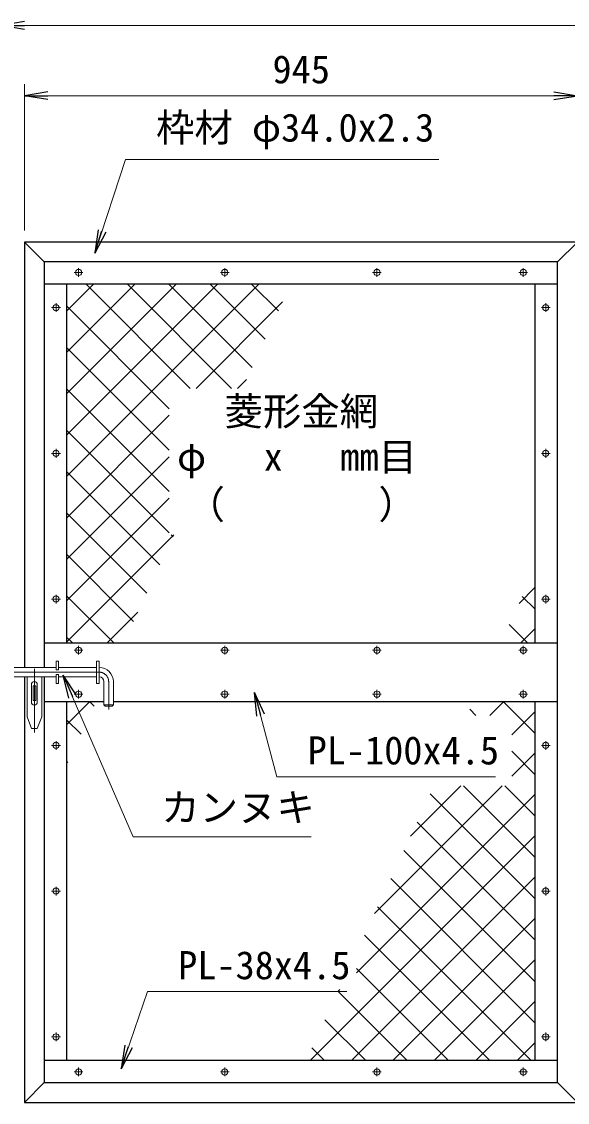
# Model space of a CAD drawing. Units: millimetres, scale not verified. Extents: x -4200 to 4200, y -2970 to 2970.
# Drawn here: x -2584 to -1651, y -508 to 1338 of the extents above; entities that cross this region are included whole.
import ezdxf
from ezdxf.enums import TextEntityAlignment as Align

# ---------------------------------------------------------------- set-up
doc = ezdxf.new("R2010")
doc.units = ezdxf.units.MM
doc.header["$LTSCALE"] = 10
doc.linetypes.add('USER1', pattern=[50.8, 31.75, -6.35, 6.35, -6.35])
for name, color, linetype, lineweight in [('0-0_D-STR1', 1, 'Continuous', 25), ('0-2_D-STR2', 7, 'Continuous', 13), ('0-3_D-STR3', 3, 'Continuous', 13), ('0-4_D-BMK', 2, 'USER1', 13), ('0-7_D-STR-TXT', 7, 'Continuous', 13), ('0-8_D-STR-DIM', 7, 'Continuous', 13)]:
    doc.layers.add(name, color=color, linetype=linetype, lineweight=lineweight)
doc.layers.add('0-9_0', color=7, linetype='Continuous')
doc.styles.add('ＭＳ ゴシック', font='')
doc.styles.get('ＭＳ ゴシック').set_extended_font_data('MS Gothic')

# ---------------------------------------------------------------- blocks, each defined once
blk = doc.blocks.new('_Open')
at = {"layer": '0-9_0'}
blk.add_line((-10, 1.667), (0, 0), dxfattribs=at)
blk.add_lwpolyline([(-10, -1.667), (0, 0), (-10, 0)], dxfattribs=at)

msp = doc.modelspace()

# ---------------------------------------------------------------- linework, layer by layer
at = {"layer": '0-0_D-STR1'}
for p, q in [((-2578.98, 961.59), (-2578.98, 234.59)), ((-1633.98, 961.59), (-2578.98, 961.59)), ((-2578.98, 961.59), (-2544.98, 927.59)), ((-1633.98, 961.59), (-1667.98, 927.59)), ((-2544.98, 927.59), (-2544.98, 234.59)), ((-1667.98, 927.59), (-2544.98, 927.59)), ((-1667.98, -474.41), (-1667.98, 927.59)), ((-1667.98, 889.59), (-2544.98, 889.59)), ((-2506.98, 889.59), (-2506.98, 276.59)), ((-1705.98, 276.59), (-1705.98, 889.59)), ((-2544.98, 276.59), (-1667.98, 276.59)), ((-2578.98, 218.59), (-2578.98, -508.41)), ((-2544.98, 218.59), (-2544.98, -474.41)), ((-2544.98, 176.59), (-2442.98, 176.59)), ((-2506.98, 176.59), (-2506.98, -436.41)), ((-2426.98, 176.59), (-1667.98, 176.59)), ((-1705.98, -436.41), (-1705.98, 176.59)), ((-2544.98, -436.41), (-1667.98, -436.41)), ((-2544.98, -474.41), (-2578.98, -508.41)), ((-2544.98, -474.41), (-1667.98, -474.41)), ((-1667.98, -474.41), (-1633.98, -508.41)), ((-2578.98, -508.41), (-1633.98, -508.41))]:
    msp.add_line(p, q, dxfattribs=at)
at = {"layer": '0-2_D-STR2'}
for p, q in [((-2506.98, 843.64), (-2461.03, 889.59)), ((-2506.98, 772.93), (-2390.32, 889.59)), ((-2506.98, 702.22), (-2319.61, 889.59)), ((-2506.98, 631.51), (-2248.89, 889.59)), ((-2506.98, 560.8), (-2178.18, 889.59)), ((-2295.51, 711.59), (-2473.51, 889.59)), ((-2224.8, 711.59), (-2402.8, 889.59)), ((-2189.94, 747.44), (-2332.09, 889.59)), ((-2167.45, 795.67), (-2261.38, 889.59)), ((-2144.96, 843.89), (-2190.67, 889.59)), ((-2331.48, 676.85), (-2506.98, 852.35)), ((-2285.47, 711.59), (-2137.79, 859.28)), ((-2331.48, 606.14), (-2506.98, 781.64)), ((-2214.76, 711.59), (-2199.57, 726.78)), ((-2331.48, 535.43), (-2506.98, 710.93)), ((-2506.98, 490.09), (-2331.48, 665.59)), ((-2331.48, 464.72), (-2506.98, 640.22)), ((-2506.98, 419.38), (-2331.48, 594.88)), ((-2347.35, 409.88), (-2506.98, 569.51)), ((-2506.98, 348.67), (-2331.48, 524.17)), ((-2369.83, 361.66), (-2506.98, 498.8)), ((-2506.98, 277.96), (-2323.34, 461.59)), ((-2324.86, 458.1), (-2328.35, 461.59)), ((-2392.32, 313.43), (-2506.98, 428.09)), ((-1733.62, 344.21), (-1705.98, 371.85)), ((-2426.19, 276.59), (-2506.98, 357.37)), ((-1705.98, 334.19), (-1728.01, 356.23)), ((-2437.63, 276.59), (-2384.92, 329.3)), ((-1719.09, 276.59), (-1750.5, 308.01)), ((-1730.52, 276.59), (-1705.98, 301.14)), ((-2496.91, 276.59), (-2506.98, 286.66)), ((-2506.98, 136.54), (-2466.92, 176.59)), ((-2459.78, 168.76), (-2467.62, 176.59)), ((-1783.75, 152.66), (-1759.81, 176.59)), ((-1705.98, 122.06), (-1760.51, 176.59)), ((-1807.29, 152.66), (-1817.96, 163.33)), ((-1746.17, 119.52), (-1705.98, 159.72)), ((-2482.27, 120.54), (-2506.98, 145.24)), ((-2504.76, 72.31), (-2506.98, 74.53)), ((-1705.98, 51.35), (-1746.17, 91.55)), ((-1746.17, 48.81), (-1705.98, 89.01)), ((-1980.75, -185.76), (-1762.32, 32.66)), ((-1918.96, -53.27), (-1833.03, 32.66)), ((-1705.98, -160.78), (-1885.42, 18.66)), ((-1705.98, -90.07), (-1828.71, 32.66)), ((-1705.98, -19.36), (-1758, 32.66)), ((-2011.5, -287.23), (-1705.98, 18.3)), ((-1705.98, -231.49), (-1907.91, -29.56)), ((-2089.97, -436.41), (-1705.98, -52.41)), ((-1705.98, -302.2), (-1930.4, -77.78)), ((-2019.26, -436.41), (-1705.98, -123.12)), ((-1705.98, -372.91), (-1952.88, -126.01)), ((-1713.19, -436.41), (-1975.37, -174.23)), ((-1948.55, -436.41), (-1705.98, -193.83)), ((-1783.91, -436.41), (-1997.86, -222.45)), ((-1877.84, -436.41), (-1705.98, -264.54)), ((-1854.62, -436.41), (-2011.5, -279.52)), ((-1925.33, -436.41), (-2042.83, -318.9)), ((-2042.53, -318.25), (-2039.79, -315.52)), ((-1807.13, -436.41), (-1705.98, -335.25)), ((-1996.04, -436.41), (-2065.32, -367.13)), ((-1736.42, -436.41), (-1705.98, -405.96)), ((-2066.75, -436.41), (-2087.81, -415.35))]:
    msp.add_line(p, q, dxfattribs=at)
at = {"layer": '0-3_D-STR3'}
for p, q in [((-2524.98, 230.59), (-2524.98, 245.59)), ((-2524.98, 245.59), (-2520.48, 245.59)), ((-2520.48, 230.59), (-2520.48, 245.59)), ((-2455.98, 207.59), (-2455.98, 245.59)), ((-2455.98, 245.59), (-2451.48, 245.59)), ((-2451.48, 207.59), (-2451.48, 245.59)), ((-2600.48, 234.59), (-2524.98, 234.59)), ((-2524.98, 230.59), (-2520.48, 230.59)), ((-2524.98, 207.59), (-2524.98, 222.59)), ((-2524.98, 222.59), (-2520.48, 222.59)), ((-2520.48, 234.59), (-2455.98, 234.59)), ((-2520.48, 207.59), (-2520.48, 222.59)), ((-2451.48, 234.59), (-2450.98, 234.59)), ((-2600.48, 218.59), (-2524.98, 218.59)), ((-2574.48, 218.59), (-2574.48, 150.59)), ((-2566.98, 205.59), (-2566.98, 175.59)), ((-2556.98, 205.59), (-2556.98, 175.59)), ((-2549.48, 218.59), (-2549.48, 150.59)), ((-2524.98, 207.59), (-2520.48, 207.59)), ((-2520.48, 218.59), (-2455.98, 218.59)), ((-2455.98, 207.59), (-2451.48, 207.59)), ((-2451.48, 218.59), (-2450.98, 218.59)), ((-2442.98, 210.59), (-2442.98, 170.59)), ((-2426.98, 210.59), (-2426.98, 170.59)), ((-2564.23, 203.09), (-2564.23, 178.09)), ((-2564.23, 203.09), (-2559.73, 203.09)), ((-2559.73, 203.09), (-2559.73, 178.09)), ((-2564.23, 178.09), (-2559.73, 178.09)), ((-2442.98, 170.59), (-2440.98, 168.59)), ((-2442.98, 170.59), (-2426.98, 170.59)), ((-2440.98, 168.59), (-2428.98, 168.59)), ((-2428.98, 168.59), (-2426.98, 170.59)), ((-2566.98, 130.59), (-2574.48, 150.59)), ((-2556.98, 130.59), (-2549.48, 150.59)), ((-2566.98, 130.59), (-2556.98, 130.59))]:
    msp.add_line(p, q, dxfattribs=at)
for centre in [(-2486.48, 909.59), (-2236.48, 909.59), (-1976.48, 909.59), (-1726.48, 909.59), (-2524.98, 849.59), (-1687.98, 849.59), (-2524.98, 600.59), (-1687.98, 600.59), (-2524.98, 351.59), (-1687.98, 351.59), (-2486.48, 264.09), (-2236.48, 264.09), (-1976.48, 264.09), (-1726.48, 264.09), (-2486.48, 189.09), (-2236.48, 189.09), (-1976.48, 189.09), (-1726.48, 189.09), (-2524.98, 101.59), (-1687.98, 101.59), (-2524.98, -147.41), (-1687.98, -147.41), (-2524.98, -396.41), (-1687.98, -396.41), (-2486.48, -456.41), (-2236.48, -456.41), (-1976.48, -456.41), (-1726.48, -456.41)]:
    msp.add_circle(centre, 5.25, dxfattribs=at)
for centre, radius, start, end in [((-2450.98, 210.59), 24, 0, 90), ((-2561.98, 205.59), 5, 0, 180), ((-2450.98, 210.59), 8, 0, 90), ((-2561.98, 175.59), 5, 180, 0)]:
    msp.add_arc(centre, radius, start, end, dxfattribs=at)
at = {"layer": '0-4_D-BMK'}
for p, q in [((-2479.04, 909.59), (-2493.92, 909.59)), ((-2486.48, 917.03), (-2486.48, 902.15)), ((-2229.04, 909.59), (-2243.92, 909.59)), ((-2236.48, 917.03), (-2236.48, 902.15)), ((-1969.04, 909.59), (-1983.92, 909.59)), ((-1976.48, 917.03), (-1976.48, 902.15)), ((-1719.04, 909.59), (-1733.92, 909.59)), ((-1726.48, 917.03), (-1726.48, 902.15)), ((-2517.54, 849.59), (-2532.42, 849.59)), ((-2524.98, 857.03), (-2524.98, 842.15)), ((-1680.54, 849.59), (-1695.42, 849.59)), ((-1687.98, 857.03), (-1687.98, 842.15)), ((-2532.42, 600.59), (-2517.54, 600.59)), ((-2524.98, 608.03), (-2524.98, 593.15)), ((-1695.42, 600.59), (-1680.54, 600.59)), ((-1687.98, 608.03), (-1687.98, 593.15)), ((-2532.42, 351.59), (-2517.54, 351.59)), ((-2524.98, 359.03), (-2524.98, 344.15)), ((-1695.42, 351.59), (-1680.54, 351.59)), ((-1687.98, 359.03), (-1687.98, 344.15)), ((-2479.04, 264.09), (-2493.92, 264.09)), ((-2486.48, 271.53), (-2486.48, 256.65)), ((-2229.04, 264.09), (-2243.92, 264.09)), ((-2236.48, 271.53), (-2236.48, 256.65)), ((-1969.04, 264.09), (-1983.92, 264.09)), ((-1976.48, 271.53), (-1976.48, 256.65)), ((-1719.04, 264.09), (-1733.92, 264.09)), ((-1726.48, 271.53), (-1726.48, 256.65)), ((-2678.84, 226.59), (-2450.98, 226.59)), ((-2561.98, 232.59), (-2561.98, 123.59)), ((-2434.98, 210.59), (-2434.98, 162.77)), ((-2479.04, 189.09), (-2493.92, 189.09)), ((-2486.48, 196.53), (-2486.48, 181.65)), ((-2229.04, 189.09), (-2243.92, 189.09)), ((-2236.48, 196.53), (-2236.48, 181.65)), ((-1969.04, 189.09), (-1983.92, 189.09)), ((-1976.48, 196.53), (-1976.48, 181.65)), ((-1719.04, 189.09), (-1733.92, 189.09)), ((-1726.48, 196.53), (-1726.48, 181.65)), ((-2532.42, 101.59), (-2517.54, 101.59)), ((-2524.98, 109.03), (-2524.98, 94.15)), ((-1695.42, 101.59), (-1680.54, 101.59)), ((-1687.98, 109.03), (-1687.98, 94.15)), ((-2532.42, -147.41), (-2517.54, -147.41)), ((-2524.98, -139.97), (-2524.98, -154.85)), ((-1695.42, -147.41), (-1680.54, -147.41)), ((-1687.98, -139.97), (-1687.98, -154.85)), ((-2517.54, -396.41), (-2532.42, -396.41)), ((-2524.98, -388.97), (-2524.98, -403.85)), ((-1680.54, -396.41), (-1695.42, -396.41)), ((-1687.98, -388.97), (-1687.98, -403.85)), ((-2479.04, -456.41), (-2493.92, -456.41)), ((-2486.48, -448.97), (-2486.48, -463.85)), ((-2229.04, -456.41), (-2243.92, -456.41)), ((-2236.48, -448.97), (-2236.48, -463.85)), ((-1969.04, -456.41), (-1983.92, -456.41)), ((-1976.48, -448.97), (-1976.48, -463.85)), ((-1719.04, -456.41), (-1733.92, -456.41)), ((-1726.48, -448.97), (-1726.48, -463.85))]:
    msp.add_line(p, q, dxfattribs=at)
msp.add_arc((-2450.98, 210.59), 16, 0, 90, dxfattribs=at)
at = {"layer": '0-7_D-STR-TXT'}
for points in [[(-1870.44, 1102.66), (-2406.38, 1102.66), (-2458.24, 944.38)], [(-2089.01, -54.84), (-2392.98, -54.84), (-2511.92, 219.99)], [(-1773.89, 47.88), (-2147.4, 47.88), (-2185, 189.74)], [(-2027.68, -319.14), (-2368.71, -319.14), (-2413.25, -448.97)]]:
    msp.add_lwpolyline(points, dxfattribs=at)
at = {"layer": '0-8_D-STR-DIM'}
for p, q in [((-2578.73, 1331.59), (-1623.73, 1331.59)), ((-2578.98, 981.59), (-2578.98, 1231.59)), ((-2538.98, 1211.59), (-1673.98, 1211.59))]:
    msp.add_line(p, q, dxfattribs=at)

# ---------------------------------------------------------------- block references
at = {"layer": '0-7_D-STR-TXT', "xscale": 4, "yscale": 4}
for p, rotation in [((-2458.87, 942.48), 251.85931), ((-2512.72, 221.83), 113.40164), ((-2185.52, 191.68), 104.84646), ((-2413.9, -450.86), 251.06303)]:
    msp.add_blockref('_Open', p, dxfattribs=dict(at, rotation=rotation))
at = {"layer": '0-8_D-STR-DIM', "xscale": 4, "yscale": 4, "rotation": 180}
for p in [(-2618.73, 1331.59), (-2578.98, 1211.59)]:
    msp.add_blockref('_Open', p, dxfattribs=at)
at = {"layer": '0-8_D-STR-DIM', "xscale": 4, "yscale": 4}
msp.add_blockref('_Open', (-1633.98, 1211.59), dxfattribs=at)

# ---------------------------------------------------------------- texts
at = {"layer": '0-7_D-STR-TXT', "style": 'ＭＳ ゴシック'}
for s, p in [('枠材 φ34.0x2.3', (-2353.94, 1118.8)), ('菱形金網', (-2236.92, 633.99)), ('φ\u3000 x\u3000 mm目', (-2318.14, 556.4)), ('（\u3000\u3000\u3000\u3000）', (-2301.9, 474.75)), ('PL-100x4.5', (-2094.95, 54.63)), ('カンヌキ', (-2345.1, -42.76)), ('PL-38x4.5', (-2316.26, -312.4))]:
    msp.add_text(s, height=48.09, dxfattribs=at).set_placement(p, align=Align.BOTTOM_LEFT)
at = {"layer": '0-8_D-STR-DIM', "style": 'ＭＳ ゴシック'}
msp.add_text('945', height=48.09, dxfattribs=at).set_placement((-2154.95, 1218.34), align=Align.BOTTOM_LEFT)

doc.saveas('drawing.dxf')
